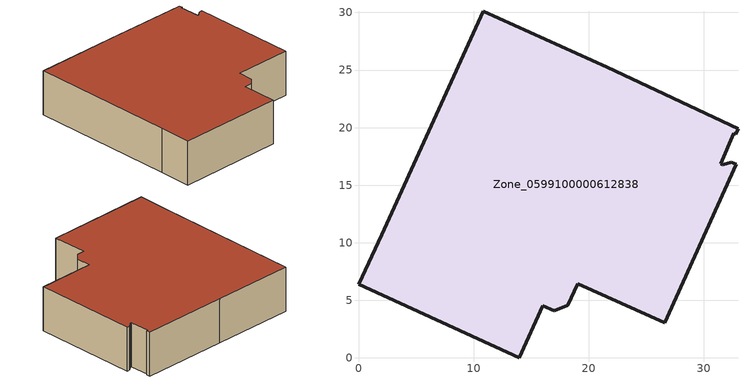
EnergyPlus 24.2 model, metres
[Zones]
Zone_0599100000612838
 floor ground (C_G): 32.75,19.44 32.57,19.53 31.44,16.85 31.63,16.77 32.35,17.01 32.81,16.8 26.59,3.05 19.05,6.44 18.17,4.59 16.99,4.11 16.02,4.54 13.97,0 0,6.38 2.02,10.71 10.82,30.12 21.61,25.23 32.95,19.92 z2.31
 wall outside (C_F): 21.61,25.23 10.82,30.12 2.02,10.71 0,6.38 13.97,0 16.02,4.54 16.99,4.11 18.17,4.59 19.05,6.44 26.59,3.05 32.81,16.8 32.35,17.01 31.63,16.77 31.44,16.85 32.57,19.53 32.75,19.44 32.95,19.92 21.61,25.23 z2.31:8.7
 roof outside (C_R): 32.57,19.53 32.75,19.44 32.95,19.92 21.61,25.23 10.82,30.12 2.02,10.71 0,6.38 13.97,0 16.02,4.54 16.99,4.11 18.17,4.59 19.05,6.44 26.59,3.05 32.81,16.8 32.35,17.01 31.63,16.77 31.44,16.85 z8.7
[BUILDING]
Pand.0599100000612838: North Axis=0; Terrain=City; Loads Convergence Tolerance Value=0.04; Temperature Convergence Tolerance Value=0.4; Solar Distribution=FullExterior; Maximum Number of Warmup Days=25; Minimum Number of Warmup Days=1
[Site:Location]
Rotterdam.The.Hague.AP_ZH_NLD Design_Conditions: Latitude=51.96; Longitude=4.45; Time Zone=1; Elevation=-4.5
[SITE:GROUNDTEMPERATURE:BUILDINGSURFACE]
18, 18, 18, 18, 18, 18, 18, 18, 18, 18, 18, 18
[MATERIAL] Thermal Absorptance=0.9; Solar Absorptance=0.7; Visible Absorptance=0.7
Name | Roughness | Thickness | Conductivity | Density | Specific Heat
G.TI.1946 | MediumSmooth | 0.15 | 1 | 540 | 1210
F.TI.1946 | Rough | 0.3 | 0.857143 | 1920 | 840
R.TI.1946 | MediumRough | 0.2 | 0.1 | 1500 | 1000
[CONSTRUCTION]
C_G: G.TI.1946
C_F: F.TI.1946
C_R: R.TI.1946
[ZONE]
Zone_0599100000612838: Type=1; Multiplier=1; Ceiling Height=Autocalculate; Volume=Autocalculate; Floor Area=autocalculate; Part of Total Floor Area=Yes
[ZONEINFILTRATION:DESIGNFLOWRATE]
Infil_Zone_0599100000612838: Zone or ZoneList or Space or SpaceList=Zone_0599100000612838; Schedule=AlwaysOn; Design Flow Rate Calculation Method=Flow/Area; Flow Rate per Floor Area=0.003; Constant Term Coefficient=1; Temperature Term Coefficient=0; Velocity Term Coefficient=0; Velocity Squared Term Coefficient=0
[HVACTEMPLATE:ZONE:IDEALLOADSAIRSYSTEM]
Zone_0599100000612838: Maximum Heating Supply Air Temperature=50; Minimum Cooling Supply Air Temperature=13; Maximum Heating Supply Air Humidity Ratio=0.0156; Minimum Cooling Supply Air Humidity Ratio=0.0077; Heating Limit=NoLimit; Cooling Limit=NoLimit; Dehumidification Control Type=ConstantSensibleHeatRatio; Cooling Sensible Heat Ratio=0.7; Dehumidification Setpoint=60; Humidification Control Type=None; Humidification Setpoint=30; Outdoor Air Method=None; Outdoor Air Flow Rate per Person=0.00944; Outdoor Air Flow Rate per Zone Floor Area=0; Outdoor Air Flow Rate per Zone=0; Demand Controlled Ventilation Type=None; Outdoor Air Economizer Type=NoEconomizer; Heat Recovery Type=None; Sensible Heat Recovery Effectiveness=0.7; Latent Heat Recovery Effectiveness=0.65
[ZONECONTROL:THERMOSTAT]
ThermostatControl_Zone_0599100000612838: Zone or ZoneList=Zone_0599100000612838; Control Type Schedule=DualSetpointControlType; Control 1=Thermostat_Zone_0599100000612838; Temperature Difference Between Cutout And Setpoint=0
[THERMOSTATSETPOINT:DUALSETPOINT]
Thermostat_Zone_0599100000612838: Heating Setpoint Temperature Schedule=HeatingSetpoint_Zone_0599100000612838; Cooling Setpoint Temperature Schedule=CoolingSetpoint_Zone_0599100000612838
[SCHEDULE:COMPACT]
HeatingSetpoint_Zone_0599100000612838: Through: 12/31, For: AllDays, Until: 24:00, 21
CoolingSetpoint_Zone_0599100000612838: Through: 12/31, For: AllDays, Until: 24:00, 24
DualSetpointControlType: Through: 12/31, For: AllDays, Until: 24:00, 4
AlwaysOn: Through: 12/31, For: AllDays, Until: 24:00, 1
